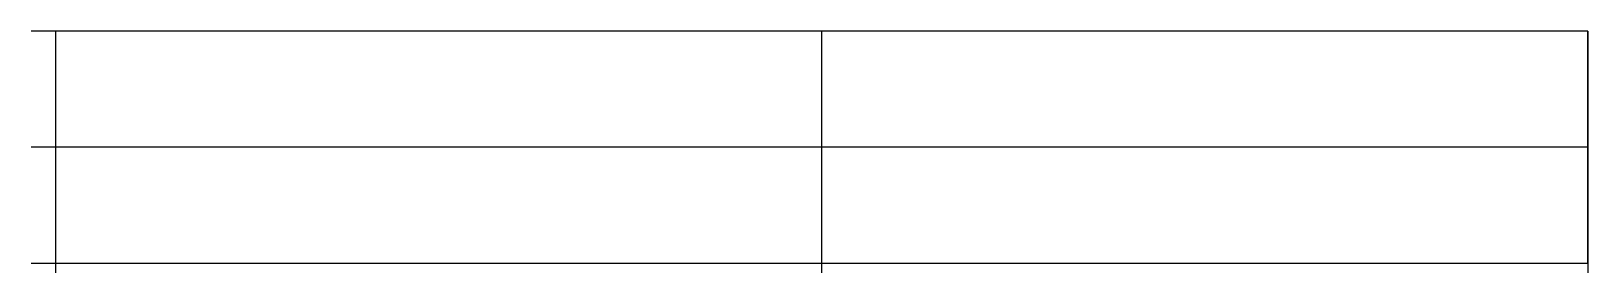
# Model space of a CAD drawing. Extents: x -4 to 251, y -2 to 38.
import ezdxf

# ---------------------------------------------------------------- set-up
doc = ezdxf.new("R2010")
doc.units = 0
doc.layers.get('0').update_dxf_attribs({"linetype": 'CONTINUOUS'})

msp = doc.modelspace()

# ---------------------------------------------------------------- linework, layer by layer
at = {"linetype": 'CONTINUOUS'}
for p, q in [((251, 38), (-3.97, 38)), ((0, 38), (0, -1.57)), ((251, 38), (0, 38)), ((0, 38), (0, 0)), ((251, 38), (0, 38)), ((0, 38), (0, 0)), ((251, 38), (0, 38)), ((251, 38), (0, 38)), ((0, 38), (0, 0)), ((125.5, 38), (125.5, -1.57)), ((251, 38), (251, -1.57)), ((251, 0), (251, 38)), ((251, 0), (251, 38)), ((251, 0), (251, 38)), ((251, 0), (251, 38)), ((251, 0), (251, 38)), ((251, 19), (-3.97, 19)), ((-3.97, 0), (251, 0)), ((0, 0), (251, 0)), ((0, 0), (251, 0)), ((0, 0), (251, 0))]:
    msp.add_line(p, q, dxfattribs=at)

doc.saveas('drawing.dxf')
